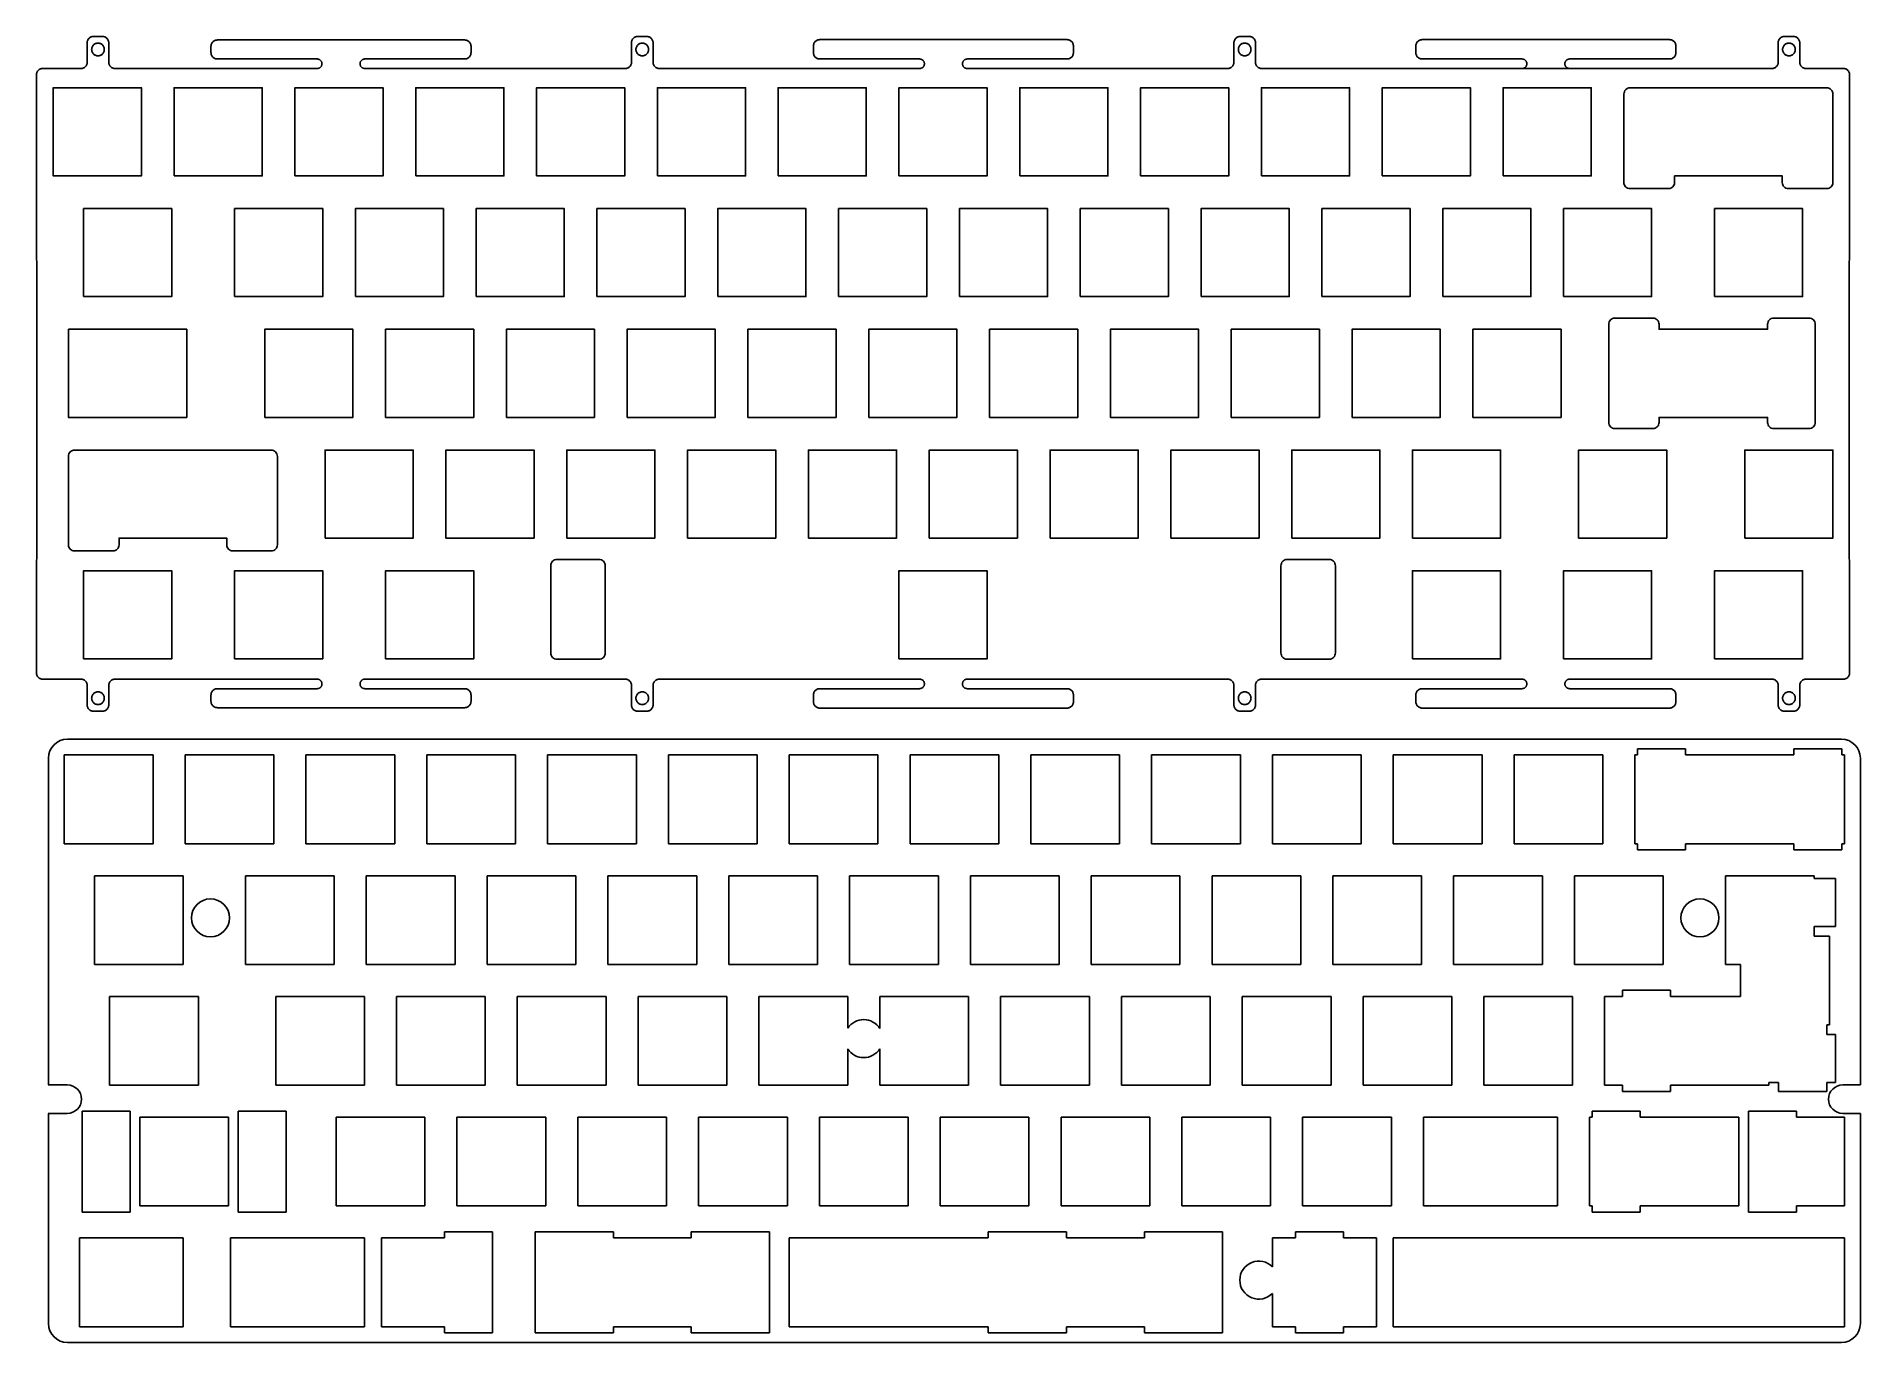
# Model space of a CAD drawing. Header units: millimetres. Extents: x 133 to 421, y 114 to 320.
import ezdxf

# ---------------------------------------------------------------- set-up
doc = ezdxf.new("R2010")
doc.units = ezdxf.units.MM
doc.linetypes.add('PHANTOM2', pattern=[31.75, 15.875, -3.175, 3.175, -3.175, 3.175, -3.175])
doc.layers.add('LAYER_2', color=7, linetype='Continuous')
doc.layers.add('Reference', color=7, linetype='PHANTOM2', lineweight=25)

msp = doc.modelspace()

# ---------------------------------------------------------------- linework, layer by layer
for p, q in [((161.74, 319.02), (200.74, 319.02)), ((256.73, 319.07), (295.73, 319.07)), ((351.72, 319.07), (390.72, 319.07)), ((133.22, 313.52), (133.3, 254.92)), ((145.62, 314.52), (177.49, 314.52)), ((184.99, 314.52), (226.04, 314.52)), ((231.44, 314.52), (272.48, 314.52)), ((279.98, 314.52), (321.03, 314.52)), ((326.43, 314.52), (367.47, 314.52)), ((365.8, 314.52), (406.85, 314.52)), ((419.12, 313.52), (419.05, 254.92)), ((133.3, 254.92), (133.22, 219.18)), ((419.05, 254.92), (419.12, 219.18)), ((145.62, 218.18), (177.49, 218.18)), ((184.99, 218.18), (226.04, 218.18)), ((231.44, 218.18), (272.48, 218.18)), ((279.98, 218.18), (321.03, 218.18)), ((326.43, 218.18), (367.47, 218.18)), ((374.97, 218.18), (406.85, 218.18)), ((161.74, 213.68), (200.74, 213.68)), ((256.73, 213.62), (295.73, 213.62)), ((351.72, 213.62), (390.72, 213.62))]:
    msp.add_line(p, q)
at = {"color": 0}
for p, q in [((138.11, 208.72), (417.81, 208.72)), ((385.68, 207.19), (385.68, 206.22)), ((385.68, 207.19), (393.26, 207.19)), ((393.26, 206.22), (393.26, 207.19)), ((410.31, 206.22), (410.31, 207.19)), ((417.88, 207.19), (410.31, 207.19)), ((417.88, 207.19), (417.88, 206.22)), ((135.11, 154.17), (135.11, 205.72)), ((137.61, 206.22), (151.61, 206.22)), ((137.61, 192.22), (137.61, 206.22)), ((151.61, 206.22), (151.61, 192.22)), ((156.66, 206.22), (170.66, 206.22)), ((156.66, 192.22), (156.66, 206.22)), ((170.66, 206.22), (170.66, 192.22)), ((175.71, 206.22), (189.71, 206.22)), ((175.71, 192.22), (175.71, 206.22)), ((189.71, 206.22), (189.71, 192.22)), ((194.76, 206.22), (208.76, 206.22)), ((194.76, 192.22), (194.76, 206.22)), ((208.76, 206.22), (208.76, 192.22)), ((213.81, 206.22), (227.81, 206.22)), ((213.81, 192.22), (213.81, 206.22)), ((227.81, 206.22), (227.81, 192.22)), ((232.86, 206.22), (246.86, 206.22)), ((232.86, 192.22), (232.86, 206.22)), ((246.86, 206.22), (246.86, 192.22)), ((251.91, 206.22), (265.91, 206.22)), ((251.91, 192.22), (251.91, 206.22)), ((265.91, 206.22), (265.91, 192.22)), ((270.96, 206.22), (284.96, 206.22)), ((270.96, 192.22), (270.96, 206.22)), ((284.96, 206.22), (284.96, 192.22)), ((290.01, 206.22), (304.01, 206.22)), ((290.01, 192.22), (290.01, 206.22)), ((304.01, 206.22), (304.01, 192.22)), ((309.06, 206.22), (323.06, 206.22)), ((309.06, 192.22), (309.06, 206.22)), ((323.06, 206.22), (323.06, 192.22)), ((328.11, 206.22), (342.11, 206.22)), ((328.11, 192.22), (328.11, 206.22)), ((342.11, 206.22), (342.11, 192.22)), ((347.16, 206.22), (361.16, 206.22)), ((347.16, 192.22), (347.16, 206.22)), ((361.16, 206.22), (361.16, 192.22)), ((366.21, 206.22), (380.21, 206.22)), ((366.21, 192.22), (366.21, 206.22)), ((380.21, 206.22), (380.21, 192.22)), ((385.26, 206.22), (385.68, 206.22)), ((385.26, 192.22), (385.26, 206.22)), ((393.26, 206.22), (410.31, 206.22)), ((417.88, 206.22), (418.31, 206.22)), ((418.31, 206.22), (418.31, 192.22)), ((420.81, 205.72), (420.81, 154.17)), ((151.61, 192.22), (137.61, 192.22)), ((170.66, 192.22), (156.66, 192.22)), ((189.71, 192.22), (175.71, 192.22)), ((208.76, 192.22), (194.76, 192.22)), ((227.81, 192.22), (213.81, 192.22)), ((246.86, 192.22), (232.86, 192.22)), ((265.91, 192.22), (251.91, 192.22)), ((284.96, 192.22), (270.96, 192.22)), ((304.01, 192.22), (290.01, 192.22)), ((323.06, 192.22), (309.06, 192.22)), ((342.11, 192.22), (328.11, 192.22)), ((361.16, 192.22), (347.16, 192.22)), ((380.21, 192.22), (366.21, 192.22)), ((385.68, 192.22), (385.26, 192.22)), ((385.68, 192.22), (385.68, 191.25)), ((385.68, 191.25), (393.26, 191.25)), ((410.31, 192.22), (393.26, 192.22)), ((393.26, 191.25), (393.26, 192.22)), ((410.31, 191.25), (410.31, 192.22)), ((417.88, 191.25), (410.31, 191.25)), ((418.31, 192.22), (417.88, 192.22)), ((417.88, 192.22), (417.88, 191.25)), ((142.37, 187.17), (156.37, 187.17)), ((142.37, 173.17), (142.37, 187.17)), ((156.37, 187.17), (156.37, 173.17)), ((166.18, 187.17), (180.18, 187.17)), ((166.18, 173.17), (166.18, 187.17)), ((180.18, 187.17), (180.18, 173.17)), ((185.23, 187.17), (199.23, 187.17)), ((185.23, 173.17), (185.23, 187.17)), ((199.23, 187.17), (199.23, 173.17)), ((204.28, 187.17), (218.28, 187.17)), ((204.28, 173.17), (204.28, 187.17)), ((218.28, 187.17), (218.28, 173.17)), ((223.33, 187.17), (237.33, 187.17)), ((223.33, 173.17), (223.33, 187.17)), ((237.33, 187.17), (237.33, 173.17)), ((242.38, 187.17), (256.38, 187.17)), ((242.38, 173.17), (242.38, 187.17)), ((256.38, 187.17), (256.38, 173.17)), ((261.43, 187.17), (275.43, 187.17)), ((261.43, 173.17), (261.43, 187.17)), ((275.43, 187.17), (275.43, 173.17)), ((280.48, 187.17), (294.48, 187.17)), ((280.48, 173.17), (280.48, 187.17)), ((294.48, 187.17), (294.48, 173.17)), ((299.53, 187.17), (313.53, 187.17)), ((299.53, 173.17), (299.53, 187.17)), ((313.53, 187.17), (313.53, 173.17)), ((318.58, 187.17), (332.58, 187.17)), ((318.58, 173.17), (318.58, 187.17)), ((332.58, 187.17), (332.58, 173.17)), ((337.63, 187.17), (351.63, 187.17)), ((337.63, 173.17), (337.63, 187.17)), ((351.63, 187.17), (351.63, 173.17)), ((356.68, 187.17), (370.68, 187.17)), ((356.68, 173.17), (356.68, 187.17)), ((370.68, 187.17), (370.68, 173.17)), ((375.73, 187.17), (389.73, 187.17)), ((375.73, 173.17), (375.73, 187.17)), ((389.73, 187.17), (389.73, 173.17)), ((399.54, 187.17), (413.54, 187.17)), ((399.54, 173.17), (399.54, 187.17)), ((413.54, 187.17), (413.54, 186.75)), ((416.89, 186.75), (413.54, 186.75)), ((416.89, 186.75), (416.89, 179.17)), ((413.54, 179.17), (413.54, 177.65)), ((413.54, 179.17), (416.89, 179.17)), ((415.93, 177.65), (413.54, 177.65)), ((415.93, 163.65), (415.93, 177.65)), ((156.37, 173.17), (142.37, 173.17)), ((180.18, 173.17), (166.18, 173.17)), ((199.23, 173.17), (185.23, 173.17)), ((218.28, 173.17), (204.28, 173.17)), ((237.33, 173.17), (223.33, 173.17)), ((256.38, 173.17), (242.38, 173.17)), ((275.43, 173.17), (261.43, 173.17)), ((294.48, 173.17), (280.48, 173.17)), ((313.53, 173.17), (299.53, 173.17)), ((332.58, 173.17), (318.58, 173.17)), ((351.63, 173.17), (337.63, 173.17)), ((370.68, 173.17), (356.68, 173.17)), ((389.73, 173.17), (375.73, 173.17)), ((401.92, 173.17), (399.54, 173.17)), ((401.92, 173.17), (401.92, 168.12)), ((144.75, 168.12), (158.75, 168.12)), ((144.75, 154.12), (144.75, 168.12)), ((158.75, 168.12), (158.75, 154.12)), ((170.94, 168.12), (184.94, 168.12)), ((170.94, 154.12), (170.94, 168.12)), ((184.94, 168.12), (184.94, 154.12)), ((189.99, 168.12), (203.99, 168.12)), ((189.99, 154.12), (189.99, 168.12)), ((203.99, 168.12), (203.99, 154.12)), ((209.04, 168.12), (223.04, 168.12)), ((209.04, 154.12), (209.04, 168.12)), ((223.04, 168.12), (223.04, 154.12)), ((228.09, 168.12), (242.09, 168.12)), ((228.09, 154.12), (228.09, 168.12)), ((242.09, 168.12), (242.09, 154.12)), ((247.14, 168.12), (261.14, 168.12)), ((247.14, 154.12), (247.14, 168.12)), ((261.14, 168.12), (261.14, 163.11)), ((266.19, 168.12), (280.19, 168.12)), ((266.19, 163.07), (266.19, 168.12)), ((280.19, 168.12), (280.19, 154.12)), ((285.24, 168.12), (299.24, 168.12)), ((285.24, 154.12), (285.24, 168.12)), ((299.24, 168.12), (299.24, 154.12)), ((304.29, 168.12), (318.29, 168.12)), ((304.29, 154.12), (304.29, 168.12)), ((318.29, 168.12), (318.29, 154.12)), ((323.34, 168.12), (337.34, 168.12)), ((323.34, 154.12), (323.34, 168.12)), ((337.34, 168.12), (337.34, 154.12)), ((342.39, 168.12), (356.39, 168.12)), ((342.39, 154.12), (342.39, 168.12)), ((356.39, 168.12), (356.39, 154.12)), ((361.44, 168.12), (375.44, 168.12)), ((361.44, 154.12), (361.44, 168.12)), ((375.44, 168.12), (375.44, 154.12)), ((380.49, 168.12), (383.3, 168.12)), ((380.49, 154.12), (380.49, 168.12)), ((383.3, 169.09), (383.3, 168.12)), ((383.3, 169.09), (390.87, 169.09)), ((390.87, 168.12), (390.87, 169.09)), ((390.87, 168.12), (394.49, 168.12)), ((401.92, 168.12), (392.4, 168.12)), ((415.5, 163.65), (415.93, 163.65)), ((415.5, 163.65), (415.5, 162.12)), ((415.5, 162.12), (416.89, 162.12)), ((416.89, 154.55), (416.89, 162.12)), ((261.14, 159.84), (261.14, 154.12)), ((266.19, 154.12), (266.19, 159.87)), ((158.75, 154.12), (144.75, 154.12)), ((184.94, 154.12), (170.94, 154.12)), ((203.99, 154.12), (189.99, 154.12)), ((223.04, 154.12), (209.04, 154.12)), ((242.09, 154.12), (228.09, 154.12)), ((261.14, 154.12), (247.14, 154.12)), ((280.19, 154.12), (266.19, 154.12)), ((299.24, 154.12), (285.24, 154.12)), ((318.29, 154.12), (304.29, 154.12)), ((337.34, 154.12), (323.34, 154.12)), ((356.39, 154.12), (342.39, 154.12)), ((375.44, 154.12), (361.44, 154.12)), ((383.3, 154.12), (380.49, 154.12)), ((383.3, 154.12), (383.3, 153.15)), ((383.3, 153.15), (390.87, 153.15)), ((394.49, 154.12), (390.87, 154.12)), ((390.87, 153.15), (390.87, 154.12)), ((392.4, 154.12), (406.4, 154.12)), ((407.92, 154.55), (406.4, 154.55)), ((407.92, 153.15), (407.92, 154.55)), ((415.5, 153.15), (407.92, 153.15)), ((415.5, 154.55), (415.5, 153.15)), ((416.89, 154.55), (415.5, 154.55)), ((135.11, 116.52), (135.11, 149.67)), ((140.41, 150.04), (140.41, 134.1)), ((140.41, 150.04), (147.99, 150.04)), ((147.99, 134.1), (147.99, 150.04)), ((165.04, 134.1), (165.04, 150.04)), ((172.61, 150.04), (165.04, 150.04)), ((172.61, 150.04), (172.61, 134.1)), ((378.54, 150.04), (378.54, 149.07)), ((378.54, 150.04), (386.11, 150.04)), ((386.11, 149.07), (386.11, 150.04)), ((403.16, 134.1), (403.16, 150.04)), ((410.74, 150.04), (403.16, 150.04)), ((410.74, 150.04), (410.74, 149.07)), ((420.81, 149.67), (420.81, 116.52)), ((149.51, 149.07), (149.51, 135.07)), ((163.51, 149.07), (149.51, 149.07)), ((163.51, 135.07), (163.51, 149.07)), ((180.47, 149.07), (194.47, 149.07)), ((180.47, 135.07), (180.47, 149.07)), ((194.47, 149.07), (194.47, 135.07)), ((199.52, 149.07), (213.52, 149.07)), ((199.52, 135.07), (199.52, 149.07)), ((213.52, 149.07), (213.52, 135.07)), ((218.57, 149.07), (232.57, 149.07)), ((218.57, 135.07), (218.57, 149.07)), ((232.57, 149.07), (232.57, 135.07)), ((237.62, 149.07), (251.62, 149.07)), ((237.62, 135.07), (237.62, 149.07)), ((251.62, 149.07), (251.62, 135.07)), ((256.67, 149.07), (270.67, 149.07)), ((256.67, 135.07), (256.67, 149.07)), ((270.67, 149.07), (270.67, 135.07)), ((275.72, 149.07), (289.72, 149.07)), ((275.72, 135.07), (275.72, 149.07)), ((289.72, 149.07), (289.72, 135.07)), ((294.77, 149.07), (308.77, 149.07)), ((294.77, 135.07), (294.77, 149.07)), ((308.77, 149.07), (308.77, 135.07)), ((313.82, 149.07), (327.82, 149.07)), ((313.82, 135.07), (313.82, 149.07)), ((327.82, 149.07), (327.82, 135.07)), ((332.87, 149.07), (346.87, 149.07)), ((332.87, 135.07), (332.87, 149.07)), ((346.87, 149.07), (346.87, 135.07)), ((351.92, 149.07), (373.06, 149.07)), ((351.92, 135.07), (351.92, 149.07)), ((373.06, 149.07), (373.06, 135.07)), ((378.11, 149.07), (378.54, 149.07)), ((378.11, 135.07), (378.11, 149.07)), ((386.11, 149.07), (401.64, 149.07)), ((401.64, 149.07), (401.64, 135.07)), ((410.74, 149.07), (418.31, 149.07)), ((418.31, 149.07), (418.31, 135.07)), ((140.41, 134.1), (147.99, 134.1)), ((149.51, 135.07), (163.51, 135.07)), ((172.61, 134.1), (165.04, 134.1)), ((194.47, 135.07), (180.47, 135.07)), ((213.52, 135.07), (199.52, 135.07)), ((232.57, 135.07), (218.57, 135.07)), ((251.62, 135.07), (237.62, 135.07)), ((270.67, 135.07), (256.67, 135.07)), ((289.72, 135.07), (275.72, 135.07)), ((308.77, 135.07), (294.77, 135.07)), ((327.82, 135.07), (313.82, 135.07)), ((346.87, 135.07), (332.87, 135.07)), ((373.06, 135.07), (351.92, 135.07)), ((378.54, 135.07), (378.11, 135.07)), ((378.54, 135.07), (378.54, 134.1)), ((378.54, 134.1), (386.11, 134.1)), ((401.64, 135.07), (386.11, 135.07)), ((386.11, 134.1), (386.11, 135.07)), ((410.74, 134.1), (403.16, 134.1)), ((418.31, 135.07), (410.74, 135.07)), ((410.74, 135.07), (410.74, 134.1)), ((139.99, 130.02), (156.37, 130.02)), ((139.99, 116.02), (139.99, 130.02)), ((156.37, 130.02), (156.37, 116.02)), ((163.8, 116.02), (163.8, 130.02)), ((163.8, 130.02), (184.94, 130.02)), ((184.94, 130.02), (184.94, 116.02)), ((187.61, 130.02), (197.56, 130.02)), ((187.61, 116.02), (187.61, 130.02)), ((197.56, 130.99), (197.56, 130.02)), ((197.56, 130.99), (205.13, 130.99)), ((205.13, 115.05), (205.13, 130.99)), ((211.85, 130.99), (211.85, 115.05)), ((211.85, 130.99), (224.19, 130.99)), ((224.18, 130.02), (224.18, 130.99)), ((236.47, 130.02), (224.18, 130.02)), ((236.47, 130.02), (236.47, 130.99)), ((248.81, 130.99), (236.47, 130.99)), ((248.81, 130.99), (248.81, 115.05)), ((251.91, 130.02), (283.29, 130.02)), ((251.91, 130.02), (251.91, 116.02)), ((283.29, 130.99), (283.29, 130.02)), ((283.29, 130.99), (295.62, 130.99)), ((295.62, 130.02), (295.62, 130.99)), ((307.91, 130.02), (295.62, 130.02)), ((307.91, 130.02), (307.91, 130.99)), ((320.25, 130.99), (307.91, 130.99)), ((320.25, 130.99), (320.25, 115.05)), ((328.11, 130.02), (331.73, 130.02)), ((328.11, 125.47), (328.11, 130.02)), ((331.73, 130.02), (331.73, 130.99)), ((339.31, 130.99), (331.73, 130.99)), ((339.31, 130.99), (339.31, 130.02)), ((339.31, 130.02), (344.49, 130.02)), ((344.49, 130.02), (344.49, 116.02)), ((347.16, 130.02), (418.31, 130.02)), ((347.16, 116.02), (347.16, 130.02)), ((418.31, 130.02), (418.31, 116.02)), ((328.11, 116.02), (328.11, 121.28)), ((156.37, 116.02), (139.99, 116.02)), ((184.94, 116.02), (163.8, 116.02)), ((197.56, 116.02), (187.61, 116.02)), ((197.56, 116.02), (197.56, 115.05)), ((197.56, 115.05), (205.13, 115.05)), ((211.85, 115.05), (224.19, 115.05)), ((224.19, 116.02), (236.47, 116.02)), ((236.47, 115.05), (236.47, 116.02)), ((248.81, 115.05), (236.47, 115.05)), ((283.29, 116.02), (251.91, 116.02)), ((283.29, 116.02), (283.29, 115.05)), ((283.29, 115.05), (295.62, 115.05)), ((295.62, 115.05), (295.62, 116.02)), ((295.62, 116.02), (307.91, 116.02)), ((307.91, 115.05), (307.91, 116.02)), ((320.25, 115.05), (307.91, 115.05)), ((331.73, 116.02), (328.11, 116.02)), ((331.73, 115.05), (331.73, 116.02)), ((339.31, 115.05), (331.73, 115.05)), ((344.49, 116.02), (339.31, 116.02)), ((339.31, 116.02), (339.31, 115.05)), ((418.31, 116.02), (347.16, 116.02)), ((417.81, 113.52), (138.11, 113.52))]:
    msp.add_line(p, q, dxfattribs=at)
at = {"linetype": 'Continuous'}
for p, q in [((138.08, 154.17), (135.08, 154.17)), ((406.4, 154.12), (406.4, 154.55)), ((418.04, 154.17), (420.83, 154.17)), ((138.08, 149.67), (135.08, 149.67)), ((418.04, 149.67), (420.83, 149.67)), ((224.19, 116.02), (224.19, 115.05))]:
    msp.add_line(p, q, dxfattribs=at)
for points in [[(382.09, 257.73, -0.414214), (381.14, 258.68), (381.14, 274.18, -0.414214), (382.09, 275.13), (388.11, 275.13, -0.414214), (389.06, 274.18), (389.06, 273.38), (406.18, 273.38), (406.18, 274.18, -0.414214), (407.13, 275.13), (412.73, 275.13, -0.414214), (413.68, 274.18), (413.68, 258.68, -0.414214), (412.73, 257.73), (407.13, 257.73, -0.414214), (406.18, 258.68), (406.18, 259.48), (389.06, 259.48), (389.06, 258.68, -0.414214), (388.11, 257.73)], [(221.91, 221.33, 0.414214), (222.91, 222.33), (222.91, 236.07, 0.414214), (221.91, 237.07), (215.31, 237.07, 0.414214), (214.31, 236.07), (214.31, 222.33, 0.414214), (215.31, 221.33)], [(338.04, 236.07, 0.414214), (337.04, 237.07), (330.44, 237.07, 0.414214), (329.44, 236.07), (329.44, 222.33, 0.414214), (330.44, 221.33), (337.04, 221.33, 0.414214), (338.04, 222.33)]]:
    msp.add_lwpolyline(points, format="xyb", close=True)
for centre in [(160.66, 180.52), (395.51, 180.52)]:
    msp.add_circle(centre, 3, dxfattribs=at)
at = {"color": 0}
for centre, start, end in [((138.11, 205.72), 90, 180), ((417.81, 205.72), 0, 90), ((138.11, 116.52), 180, 270), ((417.81, 116.52), 270, 0)]:
    msp.add_arc(centre, 3, start, end, dxfattribs=at)
at = {"linetype": 'Continuous'}
for centre, radius, start, end in [((263.66, 161.47), 3, 32.2581, 146.896), ((263.66, 161.47), 3, 213.104, 327.7419), ((138.08, 151.92), 2.25, 270, 90), ((325.96, 123.37), 3, 44.2212, 315.7788)]:
    msp.add_arc(centre, radius, start, end, dxfattribs=at)
msp.add_arc((418.04, 151.92), 2.25, 90, 270)
at = {"layer": 'LAYER_2'}
for p, q in [((393, 297.52), (393, 297.52)), ((402.52, 297.53), (402.52, 297.53)), ((138.21, 259.43), (138.21, 259.43)), ((142.97, 259.43), (142.97, 259.43)), ((147.73, 240.37), (147.73, 240.37)), ((157.26, 240.38), (157.26, 240.38)), ((163.17, 238.37), (163.17, 238.37))]:
    msp.add_line(p, q, dxfattribs=at)
for points in [[(149.77, 311.48), (149.77, 297.58), (135.87, 297.58), (135.87, 311.48)], [(154.92, 297.58), (154.92, 311.48), (168.82, 311.48), (168.82, 297.58)], [(173.97, 297.58), (173.97, 311.48), (187.87, 311.48), (187.87, 297.58)], [(193.02, 297.58), (193.02, 311.48), (206.92, 311.48), (206.92, 297.58)], [(212.07, 297.58), (212.07, 311.48), (225.97, 311.48), (225.97, 297.58)], [(231.12, 297.58), (231.12, 311.48), (245.02, 311.48), (245.02, 297.58)], [(250.17, 297.58), (250.17, 311.48), (264.07, 311.48), (264.07, 297.58)], [(269.22, 297.58), (269.22, 311.48), (283.12, 311.48), (283.12, 297.58)], [(288.27, 297.58), (288.27, 311.48), (302.17, 311.48), (302.17, 297.58)], [(307.32, 297.58), (307.32, 311.48), (321.22, 311.48), (321.22, 297.58)], [(326.37, 297.58), (326.37, 311.48), (340.27, 311.48), (340.27, 297.58)], [(345.42, 297.58), (345.42, 311.48), (359.32, 311.48), (359.32, 297.58)], [(364.47, 297.58), (364.47, 311.48), (378.37, 311.48), (378.37, 297.58)], [(140.64, 278.53), (140.64, 292.43), (154.54, 292.43), (154.54, 278.53)], [(164.45, 278.53), (164.45, 292.43), (178.35, 292.43), (178.35, 278.53)], [(183.5, 278.53), (183.5, 292.43), (197.4, 292.43), (197.4, 278.53)], [(202.55, 278.53), (202.55, 292.43), (216.45, 292.43), (216.45, 278.53)], [(221.6, 278.53), (221.6, 292.43), (235.5, 292.43), (235.5, 278.53)], [(240.65, 278.53), (240.65, 292.43), (254.55, 292.43), (254.55, 278.53)], [(259.7, 278.53), (259.7, 292.43), (273.6, 292.43), (273.6, 278.53)], [(278.75, 278.53), (278.75, 292.43), (292.65, 292.43), (292.65, 278.53)], [(297.8, 278.53), (297.8, 292.43), (311.7, 292.43), (311.7, 278.53)], [(316.85, 278.53), (316.85, 292.43), (330.75, 292.43), (330.75, 278.53)], [(335.9, 278.53), (335.9, 292.43), (349.8, 292.43), (349.8, 278.53)], [(354.95, 278.53), (354.95, 292.43), (368.85, 292.43), (368.85, 278.53)], [(374, 278.53), (374, 292.43), (387.9, 292.43), (387.9, 278.53)], [(397.81, 278.53), (397.81, 292.43), (411.71, 292.43), (411.71, 278.53)], [(138.26, 273.38), (156.92, 273.38), (156.92, 259.48), (138.26, 259.48)], [(169.21, 259.48), (169.21, 273.38), (183.11, 273.38), (183.11, 259.48)], [(188.26, 259.48), (188.26, 273.38), (202.16, 273.38), (202.16, 259.48)], [(207.31, 259.48), (207.31, 273.38), (221.21, 273.38), (221.21, 259.48)], [(226.36, 259.48), (226.36, 273.38), (240.26, 273.38), (240.26, 259.48)], [(245.41, 259.48), (245.41, 273.38), (259.31, 273.38), (259.31, 259.48)], [(264.46, 259.48), (264.46, 273.38), (278.36, 273.38), (278.36, 259.48)], [(283.51, 259.48), (283.51, 273.38), (297.41, 273.38), (297.41, 259.48)], [(302.56, 259.48), (302.56, 273.38), (316.46, 273.38), (316.46, 259.48)], [(321.61, 259.48), (321.61, 273.38), (335.51, 273.38), (335.51, 259.48)], [(340.66, 259.48), (340.66, 273.38), (354.56, 273.38), (354.56, 259.48)], [(359.71, 259.48), (359.71, 273.38), (373.61, 273.38), (373.61, 259.48)], [(178.74, 240.43), (178.74, 254.33), (192.64, 254.33), (192.64, 240.43)], [(197.79, 240.43), (197.79, 254.33), (211.69, 254.33), (211.69, 240.43)], [(216.84, 240.43), (216.84, 254.33), (230.74, 254.33), (230.74, 240.43)], [(235.89, 240.43), (235.89, 254.33), (249.79, 254.33), (249.79, 240.43)], [(254.94, 240.43), (254.94, 254.33), (268.84, 254.33), (268.84, 240.43)], [(273.99, 240.43), (273.99, 254.33), (287.89, 254.33), (287.89, 240.43)], [(293.04, 240.43), (293.04, 254.33), (306.94, 254.33), (306.94, 240.43)], [(312.09, 240.43), (312.09, 254.33), (325.99, 254.33), (325.99, 240.43)], [(331.14, 240.43), (331.14, 254.33), (345.04, 254.33), (345.04, 240.43)], [(350.19, 240.43), (350.19, 254.33), (364.09, 254.33), (364.09, 240.43)], [(376.38, 240.43), (376.38, 254.33), (390.28, 254.33), (390.28, 240.43)], [(402.57, 240.43), (402.57, 254.33), (416.47, 254.33), (416.47, 240.43)], [(140.64, 221.38), (140.64, 235.28), (154.54, 235.28), (154.54, 221.38)], [(164.45, 221.38), (164.45, 235.28), (178.35, 235.28), (178.35, 221.38)], [(188.26, 221.38), (188.26, 235.28), (202.16, 235.28), (202.16, 221.38)], [(269.22, 221.38), (269.22, 235.28), (283.12, 235.28), (283.12, 221.38)], [(350.19, 221.38), (350.19, 235.28), (364.09, 235.28), (364.09, 221.38)], [(374, 221.38), (374, 235.28), (387.9, 235.28), (387.9, 221.38)], [(397.81, 221.38), (397.81, 235.28), (411.71, 235.28), (411.71, 221.38)]]:
    msp.add_lwpolyline(points, close=True, dxfattribs=at)
for points in [[(390.56, 295.57, 0.414214), (391.51, 296.52), (391.51, 297.58), (408.49, 297.58), (408.49, 296.52, 0.414214), (409.44, 295.57), (415.52, 295.57, 0.414214), (416.47, 296.52), (416.47, 310.48, 0.414214), (415.47, 311.48), (384.52, 311.48, 0.414214), (383.52, 310.48), (383.52, 296.52, 0.414214), (384.47, 295.57)], [(145.29, 238.42, 0.414214), (146.24, 239.37), (146.24, 240.43), (163.22, 240.43), (163.22, 239.37, 0.414214), (164.17, 238.42), (170.26, 238.42, 0.414214), (171.21, 239.37), (171.21, 253.33, 0.414214), (170.21, 254.33), (139.26, 254.33, 0.414214), (138.26, 253.33), (138.26, 239.37, 0.414214), (139.21, 238.42)]]:
    msp.add_lwpolyline(points, format="xyb", close=True, dxfattribs=at)
at = {"layer": 'Reference'}
for p, q in [((143.62, 319.57), (142.22, 319.57)), ((229.44, 319.57), (228.04, 319.57)), ((324.43, 319.57), (323.03, 319.57)), ((410.25, 319.57), (408.85, 319.57)), ((141.22, 318.57), (141.22, 315.52)), ((144.62, 315.52), (144.62, 318.57)), ((160.74, 318.02), (160.74, 317.02)), ((201.74, 317.02), (201.74, 318.02)), ((227.04, 318.57), (227.04, 315.52)), ((230.44, 315.52), (230.44, 318.57)), ((255.73, 318.07), (255.73, 317.02)), ((296.73, 317.02), (296.73, 318.07)), ((322.03, 318.57), (322.03, 315.52)), ((325.43, 315.52), (325.43, 318.57)), ((350.72, 318.07), (350.72, 317.02)), ((391.72, 317.02), (391.72, 318.07)), ((407.85, 318.57), (407.85, 315.52)), ((411.25, 315.52), (411.25, 318.57)), ((140.22, 314.52), (134.22, 314.52)), ((161.74, 316.02), (177.49, 316.02)), ((184.99, 316.02), (200.74, 316.02)), ((256.73, 316.02), (272.48, 316.02)), ((279.98, 316.02), (295.73, 316.02)), ((351.72, 316.02), (367.47, 316.02)), ((374.97, 316.02), (390.72, 316.02)), ((412.25, 314.52), (418.12, 314.52)), ((135.82, 311.47), (149.82, 311.48)), ((134.22, 218.18), (140.22, 218.18)), ((141.22, 217.18), (141.22, 214.12)), ((144.62, 214.12), (144.62, 217.18)), ((161.74, 216.68), (177.49, 216.68)), ((184.99, 216.68), (200.74, 216.68)), ((227.04, 217.18), (227.04, 214.12)), ((230.44, 214.12), (230.44, 217.18)), ((256.73, 216.68), (272.48, 216.68)), ((279.98, 216.68), (295.73, 216.68)), ((322.03, 217.18), (322.03, 214.12)), ((325.43, 214.12), (325.43, 217.18)), ((351.72, 216.68), (367.47, 216.68)), ((374.97, 216.68), (390.72, 216.68)), ((407.85, 217.18), (407.85, 214.12)), ((411.25, 214.12), (411.25, 217.18)), ((418.12, 218.18), (412.25, 218.18)), ((142.22, 213.12), (143.62, 213.12)), ((160.74, 214.68), (160.74, 215.68)), ((201.74, 215.68), (201.74, 214.68)), ((228.04, 213.12), (229.44, 213.12)), ((255.73, 214.68), (255.73, 215.68)), ((296.73, 215.68), (296.73, 214.68)), ((323.03, 213.12), (324.43, 213.12)), ((350.72, 214.62), (350.72, 215.68)), ((391.72, 215.68), (391.72, 214.68)), ((408.85, 213.12), (410.25, 213.12))]:
    msp.add_line(p, q, dxfattribs=at)
for centre in [(142.92, 317.52), (228.74, 317.52), (323.73, 317.52), (409.55, 317.52), (142.92, 215.18), (228.74, 215.18), (323.73, 215.18), (409.55, 215.18)]:
    msp.add_circle(centre, 1, dxfattribs=at)
for centre, radius, start, end in [((142.22, 318.57), 1, 90, 180), ((143.62, 318.57), 1, 0, 90), ((228.04, 318.57), 1, 90, 180), ((229.44, 318.57), 1, 0, 90), ((323.03, 318.57), 1, 90, 180), ((324.43, 318.57), 1, 0, 90), ((408.85, 318.57), 1, 90, 180), ((410.25, 318.57), 1, 0, 90), ((161.74, 318.02), 1, 90, 180), ((161.74, 317.02), 1, 180, 270), ((200.74, 318.02), 1, 0, 90), ((200.74, 317.02), 1, 270, 0), ((256.73, 318.07), 1, 90, 180), ((256.73, 317.02), 1, 180, 270), ((295.73, 318.07), 1, 0, 90), ((295.73, 317.02), 1, 270, 0), ((351.72, 318.07), 1, 90, 180), ((351.72, 317.02), 1, 180, 270), ((390.72, 318.07), 1, 0, 90), ((390.72, 317.02), 1, 270, 0), ((134.22, 313.52), 1, 90, 180), ((140.22, 315.52), 1, 270, 0), ((145.62, 315.52), 1, 180, 269.9999), ((226.04, 315.52), 1, 270, 0), ((231.44, 315.52), 1, 180, 270), ((321.03, 315.52), 1, 270, 0), ((326.43, 315.52), 1, 180, 270), ((406.85, 315.52), 1, 270, 0), ((412.25, 315.52), 1, 180, 269.9999), ((134.22, 219.18), 1, 180, 270), ((140.22, 217.18), 1, 0, 90), ((145.62, 217.18), 1, 90, 180), ((184.99, 217.43), 0.75, 89.9996, 270), ((226.04, 217.18), 1, 0, 90), ((231.44, 217.18), 1, 90, 180), ((272.48, 217.43), 0.75, 269.9997, 89.9997), ((279.98, 217.43), 0.75, 89.9996, 270), ((321.03, 217.18), 1, 0, 90), ((326.43, 217.18), 1, 90, 180), ((367.47, 217.43), 0.75, 269.9997, 89.9997), ((374.97, 217.43), 0.75, 89.9996, 270), ((406.85, 217.18), 1, 0, 90), ((412.25, 217.18), 1, 90, 180), ((142.22, 214.12), 1, 180, 270), ((143.62, 214.12), 1, 270, 0), ((228.04, 214.12), 1, 180, 270), ((229.44, 214.12), 1, 270, 0), ((256.73, 214.62), 1, 180, 270), ((295.73, 214.62), 1, 270, 0), ((323.03, 214.12), 1, 180, 270), ((324.43, 214.12), 1, 270, 0), ((408.85, 214.12), 1, 180, 270), ((410.25, 214.12), 1, 270, 0)]:
    msp.add_arc(centre, radius, start, end, dxfattribs=at)
at = {"layer": 'Reference', "extrusion": (0, 0, -1)}
for centre, radius, start, end in [((-177.49, 315.27), 0.75, 90.0002, 270.0002), ((-184.99, 315.27), 0.75, 270.0005, 90), ((-272.48, 315.27), 0.75, 90.0002, 270.0002), ((-279.98, 315.27), 0.75, 270.0005, 90), ((-367.47, 315.27), 0.75, 90.0002, 270.0002), ((-374.97, 315.27), 0.75, 270.0005, 90), ((-418.12, 313.52), 1, 90, 180), ((-418.12, 219.18), 1, 180, 270), ((-161.74, 215.68), 1, 0, 90), ((-177.49, 217.43), 0.75, 90, 270.0005), ((-200.74, 215.68), 1, 90, 180), ((-256.73, 215.68), 1, 0, 90), ((-295.73, 215.68), 1, 90, 180), ((-351.72, 215.68), 1, 0, 90), ((-390.72, 215.68), 1, 90, 180), ((-161.74, 214.68), 1, 270, 0), ((-200.74, 214.68), 1, 180, 270), ((-351.72, 214.62), 1, 270, 0), ((-390.72, 214.62), 1, 180, 270)]:
    msp.add_arc(centre, radius, start, end, dxfattribs=at)

doc.saveas('drawing.dxf')
